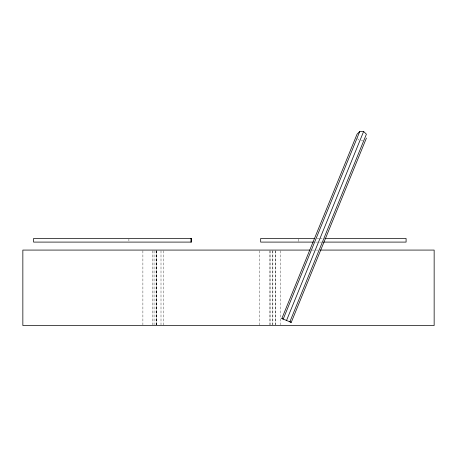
<?xml version="1.0" encoding="UTF-8"?>
<svg xmlns="http://www.w3.org/2000/svg" width="457" height="457" viewBox="0 0 457 457"><rect width="100%" height="100%" fill="white"/><g stroke="black" fill="none" stroke-linecap="round" stroke-linejoin="round"><path stroke-width="0.34" stroke-dasharray="2.29 1.71" d="M361.093 140.87L363.035 140.859M316.969 238.468L319.089 238.468M319.797 238.468L322.768 238.468M315.558 242.096L321.911 242.096M312.154 250.076L315.638 250.076M316.335 250.076L318.426 250.076M357.494 138.597L358.876 139.962M298.455 239.074L298.455 242.096M280.809 250.79L280.809 324.818M275.582 250.79L275.582 324.818M275.308 250.79L275.308 324.818M272.869 250.79L272.869 324.818M272.463 250.79L272.463 324.818M270.767 250.79L270.767 324.818M269.739 250.79L269.739 324.818M259.308 250.79L259.308 325.527M163.697 250.79L163.697 325.527M161.001 250.79L161.001 324.818M156.751 250.79L156.751 324.818M156.602 250.79L156.602 324.818M156.225 250.79L156.225 324.818M156.094 250.79L156.094 324.818M154.049 250.79L154.049 324.818M152.438 250.79L152.438 324.818M142.892 250.79L142.892 324.818M128.903 239.074L128.903 240.885"/><path stroke-width="0.69" d="M366.417 138.094L291.24 322.368L289.864 321.808L281.838 318.535L357.014 134.255L359.75 131.49L363.635 131.473L286.539 320.448M359.75 131.49L283.214 319.095L281.838 318.535M314.85 238.468L260.684 238.468L260.684 242.096L313.439 242.096M324.864 238.468L406.09 238.468L406.09 242.096L323.47 242.096M310.057 250.076L22.85 250.076L22.85 325.527L434.15 325.527L434.15 250.076L320.271 250.076M291.24 322.368L289.864 321.808L366.4 134.204L363.635 131.473M190.963 238.468L190.963 242.096M191.557 238.468L33.59 238.468L33.59 242.096L191.557 242.096L191.557 238.468"/></g></svg>
